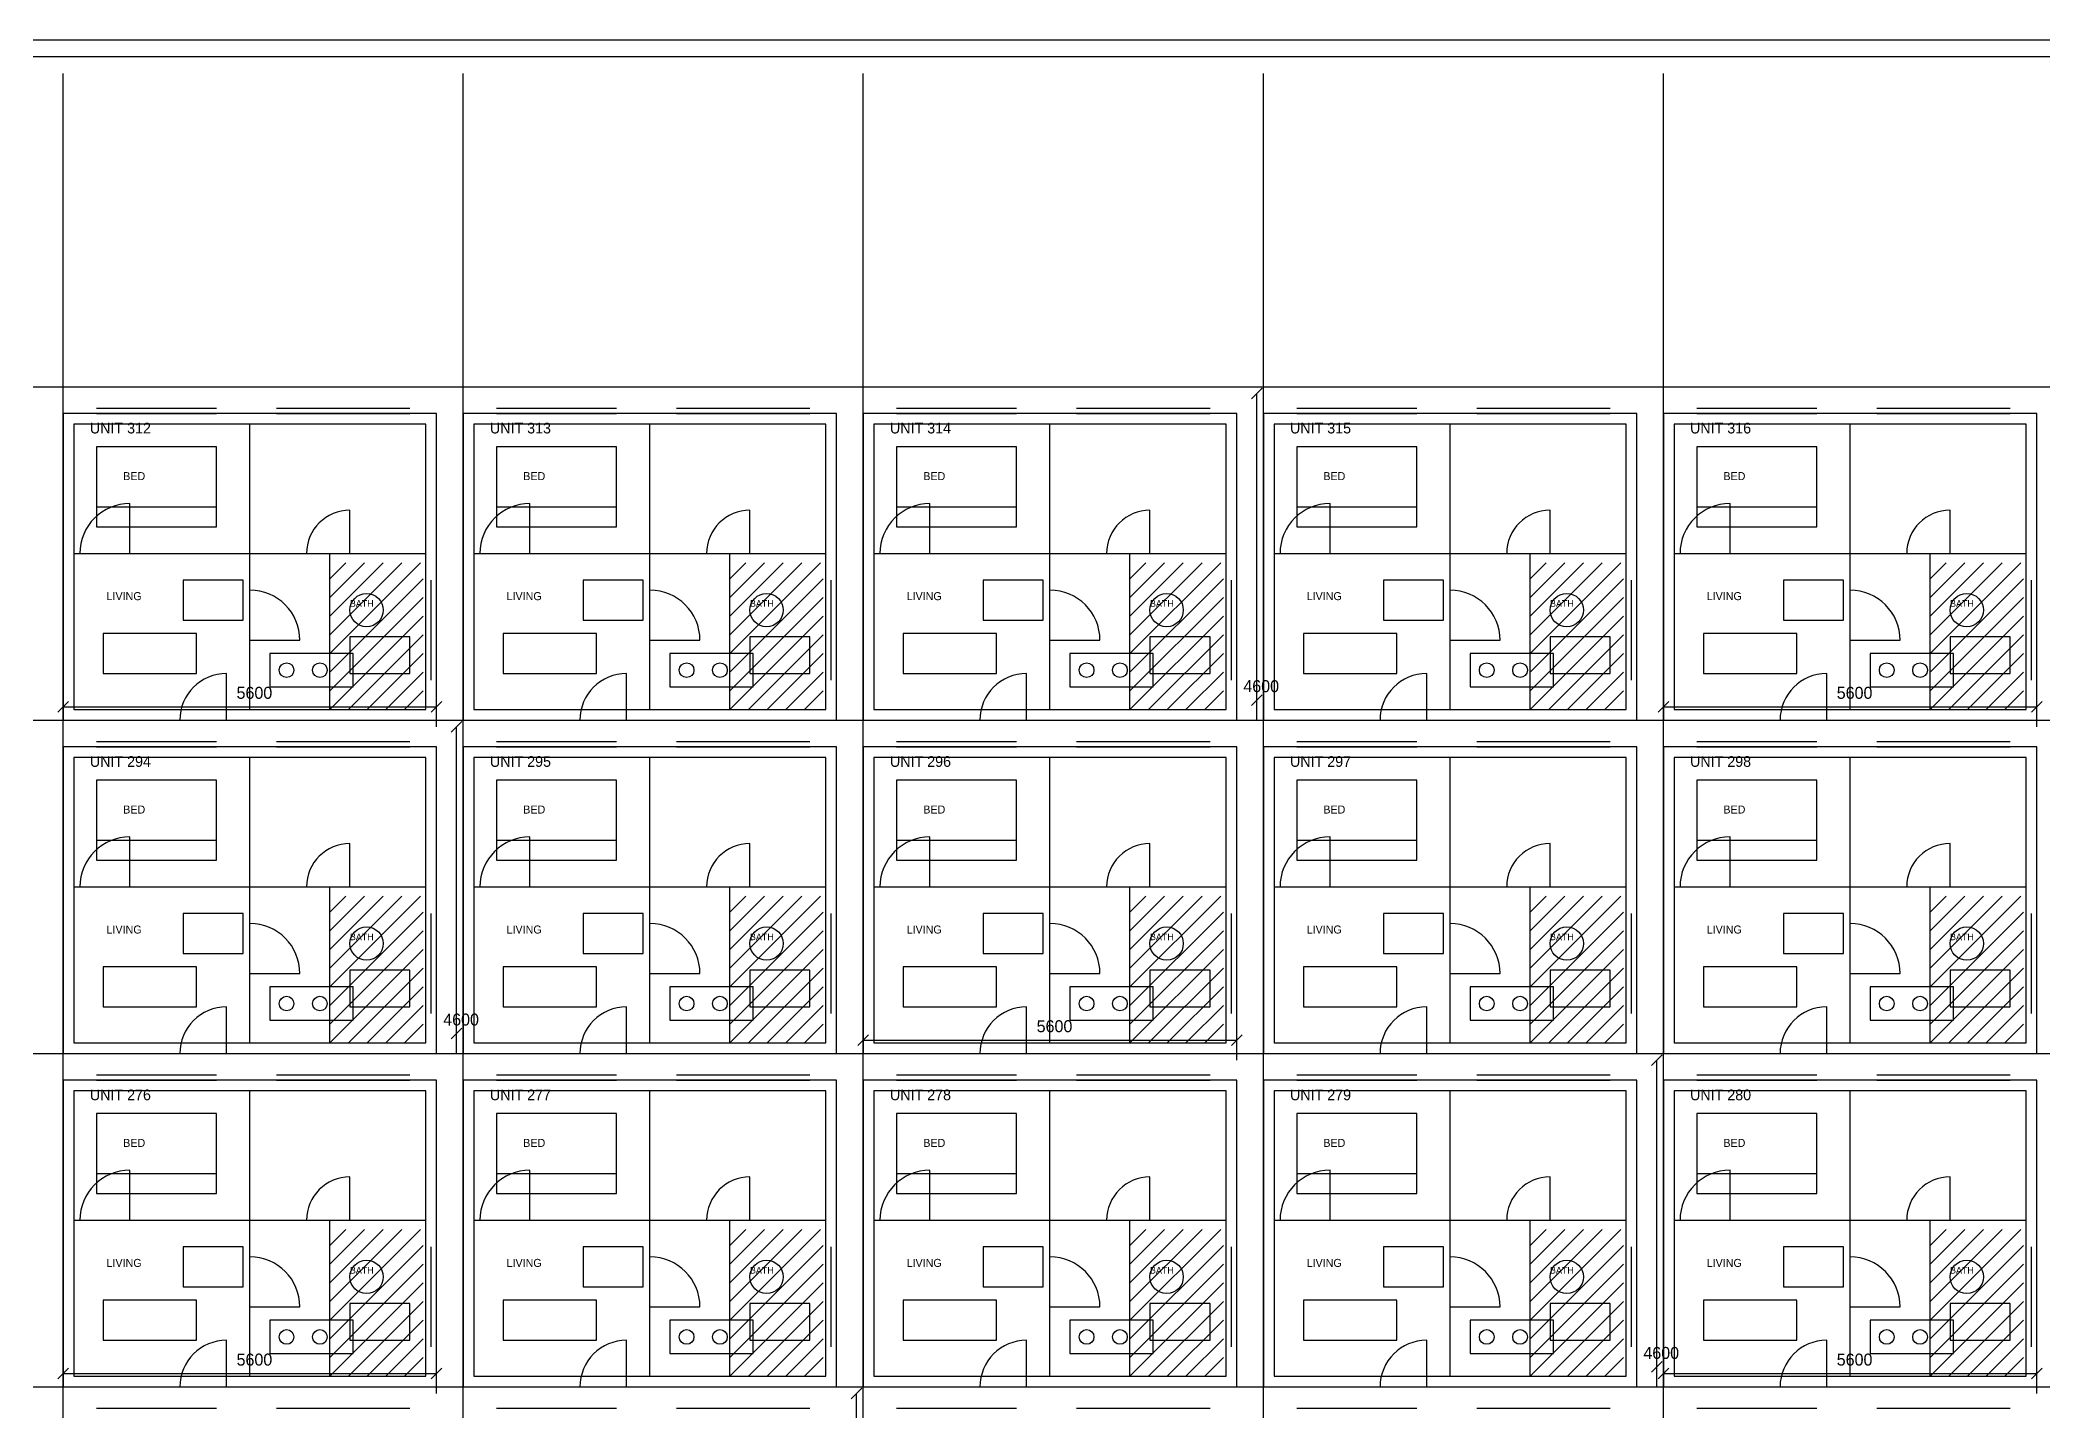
# Model space of a CAD drawing. Header units: millimetres. Extents: x -689 to 114080, y -500 to 99080.
# Drawn here: x 32653 to 62693, y 77640 to 98200 of the extents above; entities that cross this region are included whole.
import ezdxf

# ---------------------------------------------------------------- set-up
doc = ezdxf.new("R2010")
doc.units = ezdxf.units.MM
for name, color, linetype in [('DIMENSIONS', 3, 'CONTINUOUS'), ('DOORS', 2, 'CONTINUOUS'), ('FURNITURE', 5, 'CONTINUOUS'), ('GRID', 8, 'CONTINUOUS'), ('HATCH_SIM', 9, 'CONTINUOUS'), ('TEXT', 6, 'CONTINUOUS'), ('WALLS', 7, 'CONTINUOUS'), ('WINDOWS', 4, 'CONTINUOUS')]:
    doc.layers.add(name, color=color, linetype=linetype)

msp = doc.modelspace()

# ---------------------------------------------------------------- linework, layer by layer
at = {"layer": 'DIMENSIONS'}
for p, q in [((50820, 92820), (50980, 92980)), ((50900, 88300), (50900, 92900)), ((50900, 92600), (50900, 92900)), ((50820, 88220), (50980, 88380)), ((32920, 88120), (33080, 88280)), ((33000, 88200), (38600, 88200)), ((33000, 87900), (33000, 88200)), ((38520, 88120), (38680, 88280)), ((38600, 87900), (38600, 88200)), ((50900, 88000), (50900, 88300)), ((56920, 88120), (57080, 88280)), ((57000, 88200), (62600, 88200)), ((57000, 87900), (57000, 88200)), ((62520, 88120), (62680, 88280)), ((62600, 87900), (62600, 88200)), ((38820, 87820), (38980, 87980)), ((38900, 83300), (38900, 87900)), ((38900, 87600), (38900, 87900)), ((38820, 83220), (38980, 83380)), ((38900, 83000), (38900, 83300)), ((44920, 83120), (45080, 83280)), ((50520, 83120), (50680, 83280)), ((45000, 83200), (50600, 83200)), ((45000, 82900), (45000, 83200)), ((50600, 82900), (50600, 83200)), ((56820, 82820), (56980, 82980)), ((56900, 78300), (56900, 82900)), ((56900, 82600), (56900, 82900)), ((32920, 78120), (33080, 78280)), ((33000, 78200), (38600, 78200)), ((33000, 77900), (33000, 78200)), ((38520, 78120), (38680, 78280)), ((38600, 77900), (38600, 78200)), ((56820, 78220), (56980, 78380)), ((56900, 78000), (56900, 78300)), ((56920, 78120), (57080, 78280)), ((57000, 78200), (62600, 78200)), ((57000, 77900), (57000, 78200)), ((62520, 78120), (62680, 78280)), ((62600, 77900), (62600, 78200)), ((44820, 77820), (44980, 77980)), ((44900, 73300), (44900, 77900)), ((44900, 77600), (44900, 77900))]:
    msp.add_line(p, q, dxfattribs=at)
at = {"layer": 'DOORS'}
for p, q in [((34000, 90500), (34000, 91250)), ((37300, 90500), (37300, 91150)), ((40000, 90500), (40000, 91250)), ((43300, 90500), (43300, 91150)), ((46000, 90500), (46000, 91250)), ((49300, 90500), (49300, 91150)), ((52000, 90500), (52000, 91250)), ((55300, 90500), (55300, 91150)), ((58000, 90500), (58000, 91250)), ((61300, 90500), (61300, 91150)), ((35800, 89200), (36550, 89200)), ((41800, 89200), (42550, 89200)), ((47800, 89200), (48550, 89200)), ((53800, 89200), (54550, 89200)), ((59800, 89200), (60550, 89200)), ((35450, 88000), (35450, 88700)), ((41450, 88000), (41450, 88700)), ((47450, 88000), (47450, 88700)), ((53450, 88000), (53450, 88700)), ((59450, 88000), (59450, 88700)), ((34000, 85500), (34000, 86250)), ((40000, 85500), (40000, 86250)), ((46000, 85500), (46000, 86250)), ((52000, 85500), (52000, 86250)), ((58000, 85500), (58000, 86250)), ((37300, 85500), (37300, 86150)), ((43300, 85500), (43300, 86150)), ((49300, 85500), (49300, 86150)), ((55300, 85500), (55300, 86150)), ((61300, 85500), (61300, 86150)), ((35800, 84200), (36550, 84200)), ((41800, 84200), (42550, 84200)), ((47800, 84200), (48550, 84200)), ((53800, 84200), (54550, 84200)), ((59800, 84200), (60550, 84200)), ((35450, 83000), (35450, 83700)), ((41450, 83000), (41450, 83700)), ((47450, 83000), (47450, 83700)), ((53450, 83000), (53450, 83700)), ((59450, 83000), (59450, 83700)), ((34000, 80500), (34000, 81250)), ((37300, 80500), (37300, 81150)), ((40000, 80500), (40000, 81250)), ((43300, 80500), (43300, 81150)), ((46000, 80500), (46000, 81250)), ((49300, 80500), (49300, 81150)), ((52000, 80500), (52000, 81250)), ((55300, 80500), (55300, 81150)), ((58000, 80500), (58000, 81250)), ((61300, 80500), (61300, 81150)), ((35800, 79200), (36550, 79200)), ((41800, 79200), (42550, 79200)), ((47800, 79200), (48550, 79200)), ((53800, 79200), (54550, 79200)), ((59800, 79200), (60550, 79200)), ((35450, 78000), (35450, 78700)), ((41450, 78000), (41450, 78700)), ((47450, 78000), (47450, 78700)), ((53450, 78000), (53450, 78700)), ((59450, 78000), (59450, 78700))]:
    msp.add_line(p, q, dxfattribs=at)
for centre, radius, start, end in [((34000, 90500), 750, 90, 180), ((37300, 90500), 650, 90, 180), ((40000, 90500), 750, 90, 180), ((43300, 90500), 650, 90, 180), ((46000, 90500), 750, 90, 180), ((49300, 90500), 650, 90, 180), ((52000, 90500), 750, 90, 180), ((55300, 90500), 650, 90, 180), ((58000, 90500), 750, 90, 180), ((61300, 90500), 650, 90, 180), ((35800, 89200), 750, 0, 90), ((41800, 89200), 750, 0, 90), ((47800, 89200), 750, 0, 90), ((53800, 89200), 750, 0, 90), ((59800, 89200), 750, 0, 90), ((35450, 88000), 700, 90, 180), ((41450, 88000), 700, 90, 180), ((47450, 88000), 700, 90, 180), ((53450, 88000), 700, 90, 180), ((59450, 88000), 700, 90, 180), ((34000, 85500), 750, 90, 180), ((40000, 85500), 750, 90, 180), ((46000, 85500), 750, 90, 180), ((52000, 85500), 750, 90, 180), ((58000, 85500), 750, 90, 180), ((37300, 85500), 650, 90, 180), ((43300, 85500), 650, 90, 180), ((49300, 85500), 650, 90, 180), ((55300, 85500), 650, 90, 180), ((61300, 85500), 650, 90, 180), ((35800, 84200), 750, 0, 90), ((41800, 84200), 750, 0, 90), ((47800, 84200), 750, 0, 90), ((53800, 84200), 750, 0, 90), ((59800, 84200), 750, 0, 90), ((35450, 83000), 700, 90, 180), ((41450, 83000), 700, 90, 180), ((47450, 83000), 700, 90, 180), ((53450, 83000), 700, 90, 180), ((59450, 83000), 700, 90, 180), ((34000, 80500), 750, 90, 180), ((37300, 80500), 650, 90, 180), ((40000, 80500), 750, 90, 180), ((43300, 80500), 650, 90, 180), ((46000, 80500), 750, 90, 180), ((49300, 80500), 650, 90, 180), ((52000, 80500), 750, 90, 180), ((55300, 80500), 650, 90, 180), ((58000, 80500), 750, 90, 180), ((61300, 80500), 650, 90, 180), ((35800, 79200), 750, 0, 90), ((41800, 79200), 750, 0, 90), ((47800, 79200), 750, 0, 90), ((53800, 79200), 750, 0, 90), ((59800, 79200), 750, 0, 90), ((35450, 78000), 700, 90, 180), ((41450, 78000), 700, 90, 180), ((47450, 78000), 700, 90, 180), ((53450, 78000), 700, 90, 180), ((59450, 78000), 700, 90, 180)]:
    msp.add_arc(centre, radius, start, end, dxfattribs=at)
at = {"layer": 'FURNITURE'}
for p, q in [((35300, 92100), (33500, 92100)), ((33500, 92100), (33500, 90900)), ((35300, 90900), (35300, 92100)), ((41300, 92100), (39500, 92100)), ((39500, 92100), (39500, 90900)), ((41300, 90900), (41300, 92100)), ((47300, 92100), (45500, 92100)), ((45500, 92100), (45500, 90900)), ((47300, 90900), (47300, 92100)), ((53300, 92100), (51500, 92100)), ((51500, 92100), (51500, 90900)), ((53300, 90900), (53300, 92100)), ((59300, 92100), (57500, 92100)), ((57500, 92100), (57500, 90900)), ((59300, 90900), (59300, 92100)), ((33500, 91200), (35300, 91200)), ((39500, 91200), (41300, 91200)), ((45500, 91200), (47300, 91200)), ((51500, 91200), (53300, 91200)), ((57500, 91200), (59300, 91200)), ((33500, 90900), (35300, 90900)), ((39500, 90900), (41300, 90900)), ((45500, 90900), (47300, 90900)), ((51500, 90900), (53300, 90900)), ((57500, 90900), (59300, 90900)), ((35700, 90100), (34800, 90100)), ((34800, 90100), (34800, 89500)), ((35700, 89500), (35700, 90100)), ((41700, 90100), (40800, 90100)), ((40800, 90100), (40800, 89500)), ((41700, 89500), (41700, 90100)), ((47700, 90100), (46800, 90100)), ((46800, 90100), (46800, 89500)), ((47700, 89500), (47700, 90100)), ((53700, 90100), (52800, 90100)), ((52800, 90100), (52800, 89500)), ((53700, 89500), (53700, 90100)), ((59700, 90100), (58800, 90100)), ((58800, 90100), (58800, 89500)), ((59700, 89500), (59700, 90100)), ((35000, 89300), (33600, 89300)), ((33600, 89300), (33600, 88700)), ((34800, 89500), (35700, 89500)), ((35000, 88700), (35000, 89300)), ((38200, 89250), (37300, 89250)), ((37300, 89250), (37300, 88700)), ((38200, 88700), (38200, 89250)), ((41000, 89300), (39600, 89300)), ((39600, 89300), (39600, 88700)), ((40800, 89500), (41700, 89500)), ((41000, 88700), (41000, 89300)), ((44200, 89250), (43300, 89250)), ((43300, 89250), (43300, 88700)), ((44200, 88700), (44200, 89250)), ((47000, 89300), (45600, 89300)), ((45600, 89300), (45600, 88700)), ((46800, 89500), (47700, 89500)), ((47000, 88700), (47000, 89300)), ((50200, 89250), (49300, 89250)), ((49300, 89250), (49300, 88700)), ((50200, 88700), (50200, 89250)), ((53000, 89300), (51600, 89300)), ((51600, 89300), (51600, 88700)), ((52800, 89500), (53700, 89500)), ((53000, 88700), (53000, 89300)), ((56200, 89250), (55300, 89250)), ((55300, 89250), (55300, 88700)), ((56200, 88700), (56200, 89250)), ((59000, 89300), (57600, 89300)), ((57600, 89300), (57600, 88700)), ((58800, 89500), (59700, 89500)), ((59000, 88700), (59000, 89300)), ((62200, 89250), (61300, 89250)), ((61300, 89250), (61300, 88700)), ((62200, 88700), (62200, 89250)), ((37350, 89000), (36100, 89000)), ((36100, 89000), (36100, 88500)), ((37350, 88500), (37350, 89000)), ((43350, 89000), (42100, 89000)), ((42100, 89000), (42100, 88500)), ((43350, 88500), (43350, 89000)), ((49350, 89000), (48100, 89000)), ((48100, 89000), (48100, 88500)), ((49350, 88500), (49350, 89000)), ((55350, 89000), (54100, 89000)), ((54100, 89000), (54100, 88500)), ((55350, 88500), (55350, 89000)), ((61350, 89000), (60100, 89000)), ((60100, 89000), (60100, 88500)), ((61350, 88500), (61350, 89000)), ((33600, 88700), (35000, 88700)), ((37300, 88700), (38200, 88700)), ((39600, 88700), (41000, 88700)), ((43300, 88700), (44200, 88700)), ((45600, 88700), (47000, 88700)), ((49300, 88700), (50200, 88700)), ((51600, 88700), (53000, 88700)), ((55300, 88700), (56200, 88700)), ((57600, 88700), (59000, 88700)), ((61300, 88700), (62200, 88700)), ((36100, 88500), (37350, 88500)), ((42100, 88500), (43350, 88500)), ((48100, 88500), (49350, 88500)), ((54100, 88500), (55350, 88500)), ((60100, 88500), (61350, 88500)), ((35300, 87100), (33500, 87100)), ((33500, 87100), (33500, 85900)), ((35300, 85900), (35300, 87100)), ((41300, 87100), (39500, 87100)), ((39500, 87100), (39500, 85900)), ((41300, 85900), (41300, 87100)), ((47300, 87100), (45500, 87100)), ((45500, 87100), (45500, 85900)), ((47300, 85900), (47300, 87100)), ((53300, 87100), (51500, 87100)), ((51500, 87100), (51500, 85900)), ((53300, 85900), (53300, 87100)), ((59300, 87100), (57500, 87100)), ((57500, 87100), (57500, 85900)), ((59300, 85900), (59300, 87100)), ((33500, 86200), (35300, 86200)), ((39500, 86200), (41300, 86200)), ((45500, 86200), (47300, 86200)), ((51500, 86200), (53300, 86200)), ((57500, 86200), (59300, 86200)), ((33500, 85900), (35300, 85900)), ((39500, 85900), (41300, 85900)), ((45500, 85900), (47300, 85900)), ((51500, 85900), (53300, 85900)), ((57500, 85900), (59300, 85900)), ((35700, 85100), (34800, 85100)), ((34800, 85100), (34800, 84500)), ((35700, 84500), (35700, 85100)), ((41700, 85100), (40800, 85100)), ((40800, 85100), (40800, 84500)), ((41700, 84500), (41700, 85100)), ((47700, 85100), (46800, 85100)), ((46800, 85100), (46800, 84500)), ((47700, 84500), (47700, 85100)), ((53700, 85100), (52800, 85100)), ((52800, 85100), (52800, 84500)), ((53700, 84500), (53700, 85100)), ((59700, 85100), (58800, 85100)), ((58800, 85100), (58800, 84500)), ((59700, 84500), (59700, 85100)), ((34800, 84500), (35700, 84500)), ((40800, 84500), (41700, 84500)), ((46800, 84500), (47700, 84500)), ((52800, 84500), (53700, 84500)), ((58800, 84500), (59700, 84500)), ((35000, 84300), (33600, 84300)), ((33600, 84300), (33600, 83700)), ((35000, 83700), (35000, 84300)), ((38200, 84250), (37300, 84250)), ((37300, 84250), (37300, 83700)), ((38200, 83700), (38200, 84250)), ((41000, 84300), (39600, 84300)), ((39600, 84300), (39600, 83700)), ((41000, 83700), (41000, 84300)), ((44200, 84250), (43300, 84250)), ((43300, 84250), (43300, 83700)), ((44200, 83700), (44200, 84250)), ((47000, 84300), (45600, 84300)), ((45600, 84300), (45600, 83700)), ((47000, 83700), (47000, 84300)), ((50200, 84250), (49300, 84250)), ((49300, 84250), (49300, 83700)), ((50200, 83700), (50200, 84250)), ((53000, 84300), (51600, 84300)), ((51600, 84300), (51600, 83700)), ((53000, 83700), (53000, 84300)), ((56200, 84250), (55300, 84250)), ((55300, 84250), (55300, 83700)), ((56200, 83700), (56200, 84250)), ((59000, 84300), (57600, 84300)), ((57600, 84300), (57600, 83700)), ((59000, 83700), (59000, 84300)), ((62200, 84250), (61300, 84250)), ((61300, 84250), (61300, 83700)), ((62200, 83700), (62200, 84250)), ((37350, 84000), (36100, 84000)), ((36100, 84000), (36100, 83500)), ((37350, 83500), (37350, 84000)), ((43350, 84000), (42100, 84000)), ((42100, 84000), (42100, 83500)), ((43350, 83500), (43350, 84000)), ((49350, 84000), (48100, 84000)), ((48100, 84000), (48100, 83500)), ((49350, 83500), (49350, 84000)), ((55350, 84000), (54100, 84000)), ((54100, 84000), (54100, 83500)), ((55350, 83500), (55350, 84000)), ((61350, 84000), (60100, 84000)), ((60100, 84000), (60100, 83500)), ((61350, 83500), (61350, 84000)), ((33600, 83700), (35000, 83700)), ((37300, 83700), (38200, 83700)), ((39600, 83700), (41000, 83700)), ((43300, 83700), (44200, 83700)), ((45600, 83700), (47000, 83700)), ((49300, 83700), (50200, 83700)), ((51600, 83700), (53000, 83700)), ((55300, 83700), (56200, 83700)), ((57600, 83700), (59000, 83700)), ((61300, 83700), (62200, 83700)), ((36100, 83500), (37350, 83500)), ((42100, 83500), (43350, 83500)), ((48100, 83500), (49350, 83500)), ((54100, 83500), (55350, 83500)), ((60100, 83500), (61350, 83500)), ((35300, 82100), (33500, 82100)), ((33500, 82100), (33500, 80900)), ((35300, 80900), (35300, 82100)), ((41300, 82100), (39500, 82100)), ((39500, 82100), (39500, 80900)), ((41300, 80900), (41300, 82100)), ((47300, 82100), (45500, 82100)), ((45500, 82100), (45500, 80900)), ((47300, 80900), (47300, 82100)), ((53300, 82100), (51500, 82100)), ((51500, 82100), (51500, 80900)), ((53300, 80900), (53300, 82100)), ((59300, 82100), (57500, 82100)), ((57500, 82100), (57500, 80900)), ((59300, 80900), (59300, 82100)), ((33500, 81200), (35300, 81200)), ((39500, 81200), (41300, 81200)), ((45500, 81200), (47300, 81200)), ((51500, 81200), (53300, 81200)), ((57500, 81200), (59300, 81200)), ((33500, 80900), (35300, 80900)), ((39500, 80900), (41300, 80900)), ((45500, 80900), (47300, 80900)), ((51500, 80900), (53300, 80900)), ((57500, 80900), (59300, 80900)), ((35700, 80100), (34800, 80100)), ((34800, 80100), (34800, 79500)), ((35700, 79500), (35700, 80100)), ((41700, 80100), (40800, 80100)), ((40800, 80100), (40800, 79500)), ((41700, 79500), (41700, 80100)), ((47700, 80100), (46800, 80100)), ((46800, 80100), (46800, 79500)), ((47700, 79500), (47700, 80100)), ((53700, 80100), (52800, 80100)), ((52800, 80100), (52800, 79500)), ((53700, 79500), (53700, 80100)), ((59700, 80100), (58800, 80100)), ((58800, 80100), (58800, 79500)), ((59700, 79500), (59700, 80100)), ((34800, 79500), (35700, 79500)), ((40800, 79500), (41700, 79500)), ((46800, 79500), (47700, 79500)), ((52800, 79500), (53700, 79500)), ((58800, 79500), (59700, 79500)), ((35000, 79300), (33600, 79300)), ((33600, 79300), (33600, 78700)), ((35000, 78700), (35000, 79300)), ((38200, 79250), (37300, 79250)), ((37300, 79250), (37300, 78700)), ((38200, 78700), (38200, 79250)), ((41000, 79300), (39600, 79300)), ((39600, 79300), (39600, 78700)), ((41000, 78700), (41000, 79300)), ((44200, 79250), (43300, 79250)), ((43300, 79250), (43300, 78700)), ((44200, 78700), (44200, 79250)), ((47000, 79300), (45600, 79300)), ((45600, 79300), (45600, 78700)), ((47000, 78700), (47000, 79300)), ((50200, 79250), (49300, 79250)), ((49300, 79250), (49300, 78700)), ((50200, 78700), (50200, 79250)), ((53000, 79300), (51600, 79300)), ((51600, 79300), (51600, 78700)), ((53000, 78700), (53000, 79300)), ((56200, 79250), (55300, 79250)), ((55300, 79250), (55300, 78700)), ((56200, 78700), (56200, 79250)), ((59000, 79300), (57600, 79300)), ((57600, 79300), (57600, 78700)), ((59000, 78700), (59000, 79300)), ((62200, 79250), (61300, 79250)), ((61300, 79250), (61300, 78700)), ((62200, 78700), (62200, 79250)), ((37350, 79000), (36100, 79000)), ((36100, 79000), (36100, 78500)), ((37350, 78500), (37350, 79000)), ((43350, 79000), (42100, 79000)), ((42100, 79000), (42100, 78500)), ((43350, 78500), (43350, 79000)), ((49350, 79000), (48100, 79000)), ((48100, 79000), (48100, 78500)), ((49350, 78500), (49350, 79000)), ((55350, 79000), (54100, 79000)), ((54100, 79000), (54100, 78500)), ((55350, 78500), (55350, 79000)), ((61350, 79000), (60100, 79000)), ((60100, 79000), (60100, 78500)), ((61350, 78500), (61350, 79000)), ((33600, 78700), (35000, 78700)), ((36100, 78500), (37350, 78500)), ((37300, 78700), (38200, 78700)), ((39600, 78700), (41000, 78700)), ((42100, 78500), (43350, 78500)), ((43300, 78700), (44200, 78700)), ((45600, 78700), (47000, 78700)), ((48100, 78500), (49350, 78500)), ((49300, 78700), (50200, 78700)), ((51600, 78700), (53000, 78700)), ((54100, 78500), (55350, 78500)), ((55300, 78700), (56200, 78700)), ((57600, 78700), (59000, 78700)), ((60100, 78500), (61350, 78500)), ((61300, 78700), (62200, 78700))]:
    msp.add_line(p, q, dxfattribs=at)
for centre, radius in [((37550, 89650), 250), ((43550, 89650), 250), ((49550, 89650), 250), ((55550, 89650), 250), ((61550, 89650), 250), ((36350, 88750), 110), ((36850, 88750), 110), ((42350, 88750), 110), ((42850, 88750), 110), ((48350, 88750), 110), ((48850, 88750), 110), ((54350, 88750), 110), ((54850, 88750), 110), ((60350, 88750), 110), ((60850, 88750), 110), ((37550, 84650), 250), ((43550, 84650), 250), ((49550, 84650), 250), ((55550, 84650), 250), ((61550, 84650), 250), ((36350, 83750), 110), ((36850, 83750), 110), ((42350, 83750), 110), ((42850, 83750), 110), ((48350, 83750), 110), ((48850, 83750), 110), ((54350, 83750), 110), ((54850, 83750), 110), ((60350, 83750), 110), ((60850, 83750), 110), ((37550, 79650), 250), ((43550, 79650), 250), ((49550, 79650), 250), ((55550, 79650), 250), ((61550, 79650), 250), ((36350, 78750), 110), ((36850, 78750), 110), ((42350, 78750), 110), ((42850, 78750), 110), ((48350, 78750), 110), ((48850, 78750), 110), ((54350, 78750), 110), ((54850, 78750), 110), ((60350, 78750), 110), ((60850, 78750), 110)]:
    msp.add_circle(centre, radius, dxfattribs=at)
at = {"layer": 'GRID'}
for p, q in [((33000, 500), (33000, 97700)), ((39000, 500), (39000, 97700)), ((45000, 500), (45000, 97700)), ((51000, 500), (51000, 97700)), ((57000, 500), (57000, 97700)), ((500, 93000), (113500, 93000)), ((500, 88000), (113500, 88000)), ((500, 83000), (113500, 83000)), ((500, 78000), (113500, 78000))]:
    msp.add_line(p, q, dxfattribs=at)
at = {"layer": 'HATCH_SIM'}
for p, q in [((37000, 90120), (37240, 90360)), ((37000, 89840), (37520, 90360)), ((37000, 89560), (37800, 90360)), ((37000, 89280), (38080, 90360)), ((37000, 89000), (38360, 90360)), ((37000, 88720), (38400, 90120)), ((43000, 90120), (43240, 90360)), ((43000, 89840), (43520, 90360)), ((43000, 89560), (43800, 90360)), ((43000, 89280), (44080, 90360)), ((43000, 89000), (44360, 90360)), ((43000, 88720), (44400, 90120)), ((49000, 90120), (49240, 90360)), ((49000, 89840), (49520, 90360)), ((49000, 89560), (49800, 90360)), ((49000, 89280), (50080, 90360)), ((49000, 89000), (50360, 90360)), ((49000, 88720), (50400, 90120)), ((55000, 90120), (55240, 90360)), ((55000, 89840), (55520, 90360)), ((55000, 89560), (55800, 90360)), ((55000, 89280), (56080, 90360)), ((55000, 89000), (56360, 90360)), ((55000, 88720), (56400, 90120)), ((61000, 90120), (61240, 90360)), ((61000, 89840), (61520, 90360)), ((61000, 89560), (61800, 90360)), ((61000, 89280), (62080, 90360)), ((61000, 89000), (62360, 90360)), ((61000, 88720), (62400, 90120)), ((37000, 88440), (38400, 89840)), ((43000, 88440), (44400, 89840)), ((49000, 88440), (50400, 89840)), ((55000, 88440), (56400, 89840)), ((61000, 88440), (62400, 89840)), ((37000, 88160), (38400, 89560)), ((43000, 88160), (44400, 89560)), ((49000, 88160), (50400, 89560)), ((55000, 88160), (56400, 89560)), ((61000, 88160), (62400, 89560)), ((37280, 88160), (38400, 89280)), ((43280, 88160), (44400, 89280)), ((49280, 88160), (50400, 89280)), ((55280, 88160), (56400, 89280)), ((61280, 88160), (62400, 89280)), ((37560, 88160), (38400, 89000)), ((43560, 88160), (44400, 89000)), ((49560, 88160), (50400, 89000)), ((55560, 88160), (56400, 89000)), ((61560, 88160), (62400, 89000)), ((37840, 88160), (38400, 88720)), ((43840, 88160), (44400, 88720)), ((49840, 88160), (50400, 88720)), ((55840, 88160), (56400, 88720)), ((61840, 88160), (62400, 88720)), ((38120, 88160), (38400, 88440)), ((44120, 88160), (44400, 88440)), ((50120, 88160), (50400, 88440)), ((56120, 88160), (56400, 88440)), ((62120, 88160), (62400, 88440)), ((38400, 88160), (38400, 88160)), ((44400, 88160), (44400, 88160)), ((50400, 88160), (50400, 88160)), ((56400, 88160), (56400, 88160)), ((62400, 88160), (62400, 88160)), ((37000, 85120), (37240, 85360)), ((37000, 84840), (37520, 85360)), ((37000, 84560), (37800, 85360)), ((37000, 84280), (38080, 85360)), ((37000, 84000), (38360, 85360)), ((43000, 85120), (43240, 85360)), ((43000, 84840), (43520, 85360)), ((43000, 84560), (43800, 85360)), ((43000, 84280), (44080, 85360)), ((43000, 84000), (44360, 85360)), ((49000, 85120), (49240, 85360)), ((49000, 84840), (49520, 85360)), ((49000, 84560), (49800, 85360)), ((49000, 84280), (50080, 85360)), ((49000, 84000), (50360, 85360)), ((55000, 85120), (55240, 85360)), ((55000, 84840), (55520, 85360)), ((55000, 84560), (55800, 85360)), ((55000, 84280), (56080, 85360)), ((55000, 84000), (56360, 85360)), ((61000, 85120), (61240, 85360)), ((61000, 84840), (61520, 85360)), ((61000, 84560), (61800, 85360)), ((61000, 84280), (62080, 85360)), ((61000, 84000), (62360, 85360)), ((37000, 83720), (38400, 85120)), ((43000, 83720), (44400, 85120)), ((49000, 83720), (50400, 85120)), ((55000, 83720), (56400, 85120)), ((61000, 83720), (62400, 85120)), ((37000, 83440), (38400, 84840)), ((43000, 83440), (44400, 84840)), ((49000, 83440), (50400, 84840)), ((55000, 83440), (56400, 84840)), ((61000, 83440), (62400, 84840)), ((37000, 83160), (38400, 84560)), ((43000, 83160), (44400, 84560)), ((49000, 83160), (50400, 84560)), ((55000, 83160), (56400, 84560)), ((61000, 83160), (62400, 84560)), ((37280, 83160), (38400, 84280)), ((43280, 83160), (44400, 84280)), ((49280, 83160), (50400, 84280)), ((55280, 83160), (56400, 84280)), ((61280, 83160), (62400, 84280)), ((37560, 83160), (38400, 84000)), ((43560, 83160), (44400, 84000)), ((49560, 83160), (50400, 84000)), ((55560, 83160), (56400, 84000)), ((61560, 83160), (62400, 84000)), ((37840, 83160), (38400, 83720)), ((43840, 83160), (44400, 83720)), ((49840, 83160), (50400, 83720)), ((55840, 83160), (56400, 83720)), ((61840, 83160), (62400, 83720)), ((38120, 83160), (38400, 83440)), ((44120, 83160), (44400, 83440)), ((50120, 83160), (50400, 83440)), ((56120, 83160), (56400, 83440)), ((62120, 83160), (62400, 83440)), ((38400, 83160), (38400, 83160)), ((44400, 83160), (44400, 83160)), ((50400, 83160), (50400, 83160)), ((56400, 83160), (56400, 83160)), ((62400, 83160), (62400, 83160)), ((37000, 80120), (37240, 80360)), ((37000, 79840), (37520, 80360)), ((37000, 79560), (37800, 80360)), ((37000, 79280), (38080, 80360)), ((37000, 79000), (38360, 80360)), ((43000, 80120), (43240, 80360)), ((43000, 79840), (43520, 80360)), ((43000, 79560), (43800, 80360)), ((43000, 79280), (44080, 80360)), ((43000, 79000), (44360, 80360)), ((49000, 80120), (49240, 80360)), ((49000, 79840), (49520, 80360)), ((49000, 79560), (49800, 80360)), ((49000, 79280), (50080, 80360)), ((49000, 79000), (50360, 80360)), ((55000, 80120), (55240, 80360)), ((55000, 79840), (55520, 80360)), ((55000, 79560), (55800, 80360)), ((55000, 79280), (56080, 80360)), ((55000, 79000), (56360, 80360)), ((61000, 80120), (61240, 80360)), ((61000, 79840), (61520, 80360)), ((61000, 79560), (61800, 80360)), ((61000, 79280), (62080, 80360)), ((61000, 79000), (62360, 80360)), ((37000, 78720), (38400, 80120)), ((43000, 78720), (44400, 80120)), ((49000, 78720), (50400, 80120)), ((55000, 78720), (56400, 80120)), ((61000, 78720), (62400, 80120)), ((37000, 78440), (38400, 79840)), ((43000, 78440), (44400, 79840)), ((49000, 78440), (50400, 79840)), ((55000, 78440), (56400, 79840)), ((61000, 78440), (62400, 79840)), ((37000, 78160), (38400, 79560)), ((43000, 78160), (44400, 79560)), ((49000, 78160), (50400, 79560)), ((55000, 78160), (56400, 79560)), ((61000, 78160), (62400, 79560)), ((37280, 78160), (38400, 79280)), ((43280, 78160), (44400, 79280)), ((49280, 78160), (50400, 79280)), ((55280, 78160), (56400, 79280)), ((61280, 78160), (62400, 79280)), ((37560, 78160), (38400, 79000)), ((37840, 78160), (38400, 78720)), ((43560, 78160), (44400, 79000)), ((43840, 78160), (44400, 78720)), ((49560, 78160), (50400, 79000)), ((49840, 78160), (50400, 78720)), ((55560, 78160), (56400, 79000)), ((55840, 78160), (56400, 78720)), ((61560, 78160), (62400, 79000)), ((61840, 78160), (62400, 78720)), ((38120, 78160), (38400, 78440)), ((44120, 78160), (44400, 78440)), ((50120, 78160), (50400, 78440)), ((56120, 78160), (56400, 78440)), ((62120, 78160), (62400, 78440)), ((38400, 78160), (38400, 78160)), ((44400, 78160), (44400, 78160)), ((50400, 78160), (50400, 78160)), ((56400, 78160), (56400, 78160)), ((62400, 78160), (62400, 78160))]:
    msp.add_line(p, q, dxfattribs=at)
at = {"layer": 'WALLS'}
for p, q in [((114000, 98200), (0, 98200)), ((113750, 97950), (250, 97950)), ((38600, 92600), (33000, 92600)), ((33000, 92600), (33000, 88000)), ((38600, 88000), (38600, 92600)), ((44600, 92600), (39000, 92600)), ((39000, 92600), (39000, 88000)), ((44600, 88000), (44600, 92600)), ((50600, 92600), (45000, 92600)), ((45000, 92600), (45000, 88000)), ((50600, 88000), (50600, 92600)), ((56600, 92600), (51000, 92600)), ((51000, 92600), (51000, 88000)), ((56600, 88000), (56600, 92600)), ((62600, 92600), (57000, 92600)), ((57000, 92600), (57000, 88000)), ((62600, 88000), (62600, 92600)), ((38440, 92440), (33160, 92440)), ((33160, 92440), (33160, 88160)), ((35800, 88160), (35800, 92440)), ((38440, 88160), (38440, 92440)), ((44440, 92440), (39160, 92440)), ((39160, 92440), (39160, 88160)), ((41800, 88160), (41800, 92440)), ((44440, 88160), (44440, 92440)), ((50440, 92440), (45160, 92440)), ((45160, 92440), (45160, 88160)), ((47800, 88160), (47800, 92440)), ((50440, 88160), (50440, 92440)), ((56440, 92440), (51160, 92440)), ((51160, 92440), (51160, 88160)), ((53800, 88160), (53800, 92440)), ((56440, 88160), (56440, 92440)), ((62440, 92440), (57160, 92440)), ((57160, 92440), (57160, 88160)), ((59800, 88160), (59800, 92440)), ((62440, 88160), (62440, 92440)), ((33160, 90500), (38440, 90500)), ((37000, 88160), (37000, 90500)), ((39160, 90500), (44440, 90500)), ((43000, 88160), (43000, 90500)), ((45160, 90500), (50440, 90500)), ((49000, 88160), (49000, 90500)), ((51160, 90500), (56440, 90500)), ((55000, 88160), (55000, 90500)), ((57160, 90500), (62440, 90500)), ((61000, 88160), (61000, 90500)), ((33160, 88160), (38440, 88160)), ((39160, 88160), (44440, 88160)), ((45160, 88160), (50440, 88160)), ((51160, 88160), (56440, 88160)), ((57160, 88160), (62440, 88160)), ((33000, 88000), (38600, 88000)), ((39000, 88000), (44600, 88000)), ((45000, 88000), (50600, 88000)), ((51000, 88000), (56600, 88000)), ((57000, 88000), (62600, 88000)), ((38600, 87600), (33000, 87600)), ((33000, 87600), (33000, 83000)), ((38440, 87440), (33160, 87440)), ((33160, 87440), (33160, 83160)), ((35800, 83160), (35800, 87440)), ((38440, 83160), (38440, 87440)), ((38600, 83000), (38600, 87600)), ((44600, 87600), (39000, 87600)), ((39000, 87600), (39000, 83000)), ((44440, 87440), (39160, 87440)), ((39160, 87440), (39160, 83160)), ((41800, 83160), (41800, 87440)), ((44440, 83160), (44440, 87440)), ((44600, 83000), (44600, 87600)), ((50600, 87600), (45000, 87600)), ((45000, 87600), (45000, 83000)), ((50440, 87440), (45160, 87440)), ((45160, 87440), (45160, 83160)), ((47800, 83160), (47800, 87440)), ((50440, 83160), (50440, 87440)), ((50600, 83000), (50600, 87600)), ((56600, 87600), (51000, 87600)), ((51000, 87600), (51000, 83000)), ((56440, 87440), (51160, 87440)), ((51160, 87440), (51160, 83160)), ((53800, 83160), (53800, 87440)), ((56440, 83160), (56440, 87440)), ((56600, 83000), (56600, 87600)), ((62600, 87600), (57000, 87600)), ((57000, 87600), (57000, 83000)), ((62440, 87440), (57160, 87440)), ((57160, 87440), (57160, 83160)), ((59800, 83160), (59800, 87440)), ((62440, 83160), (62440, 87440)), ((62600, 83000), (62600, 87600)), ((33160, 85500), (38440, 85500)), ((37000, 83160), (37000, 85500)), ((39160, 85500), (44440, 85500)), ((43000, 83160), (43000, 85500)), ((45160, 85500), (50440, 85500)), ((49000, 83160), (49000, 85500)), ((51160, 85500), (56440, 85500)), ((55000, 83160), (55000, 85500)), ((57160, 85500), (62440, 85500)), ((61000, 83160), (61000, 85500)), ((33000, 83000), (38600, 83000)), ((33160, 83160), (38440, 83160)), ((39000, 83000), (44600, 83000)), ((39160, 83160), (44440, 83160)), ((45000, 83000), (50600, 83000)), ((45160, 83160), (50440, 83160)), ((51000, 83000), (56600, 83000)), ((51160, 83160), (56440, 83160)), ((57000, 83000), (62600, 83000)), ((57160, 83160), (62440, 83160)), ((38600, 82600), (33000, 82600)), ((33000, 82600), (33000, 78000)), ((38440, 82440), (33160, 82440)), ((33160, 82440), (33160, 78160)), ((35800, 78160), (35800, 82440)), ((38440, 78160), (38440, 82440)), ((38600, 78000), (38600, 82600)), ((44600, 82600), (39000, 82600)), ((39000, 82600), (39000, 78000)), ((44440, 82440), (39160, 82440)), ((39160, 82440), (39160, 78160)), ((41800, 78160), (41800, 82440)), ((44440, 78160), (44440, 82440)), ((44600, 78000), (44600, 82600)), ((50600, 82600), (45000, 82600)), ((45000, 82600), (45000, 78000)), ((50440, 82440), (45160, 82440)), ((45160, 82440), (45160, 78160)), ((47800, 78160), (47800, 82440)), ((50440, 78160), (50440, 82440)), ((50600, 78000), (50600, 82600)), ((56600, 82600), (51000, 82600)), ((51000, 82600), (51000, 78000)), ((56440, 82440), (51160, 82440)), ((51160, 82440), (51160, 78160)), ((53800, 78160), (53800, 82440)), ((56440, 78160), (56440, 82440)), ((56600, 78000), (56600, 82600)), ((62600, 82600), (57000, 82600)), ((57000, 82600), (57000, 78000)), ((62440, 82440), (57160, 82440)), ((57160, 82440), (57160, 78160)), ((59800, 78160), (59800, 82440)), ((62440, 78160), (62440, 82440)), ((62600, 78000), (62600, 82600)), ((33160, 80500), (38440, 80500)), ((37000, 78160), (37000, 80500)), ((39160, 80500), (44440, 80500)), ((43000, 78160), (43000, 80500)), ((45160, 80500), (50440, 80500)), ((49000, 78160), (49000, 80500)), ((51160, 80500), (56440, 80500)), ((55000, 78160), (55000, 80500)), ((57160, 80500), (62440, 80500)), ((61000, 78160), (61000, 80500)), ((33160, 78160), (38440, 78160)), ((39160, 78160), (44440, 78160)), ((45160, 78160), (50440, 78160)), ((51160, 78160), (56440, 78160)), ((57160, 78160), (62440, 78160)), ((33000, 78000), (38600, 78000)), ((39000, 78000), (44600, 78000)), ((45000, 78000), (50600, 78000)), ((51000, 78000), (56600, 78000)), ((57000, 78000), (62600, 78000))]:
    msp.add_line(p, q, dxfattribs=at)
at = {"layer": 'WINDOWS'}
for p, q in [((33500, 92680), (35300, 92680)), ((33500, 92600), (35300, 92600)), ((36200, 92680), (38200, 92680)), ((36200, 92600), (38200, 92600)), ((39500, 92680), (41300, 92680)), ((39500, 92600), (41300, 92600)), ((42200, 92680), (44200, 92680)), ((42200, 92600), (44200, 92600)), ((45500, 92680), (47300, 92680)), ((45500, 92600), (47300, 92600)), ((48200, 92680), (50200, 92680)), ((48200, 92600), (50200, 92600)), ((51500, 92680), (53300, 92680)), ((51500, 92600), (53300, 92600)), ((54200, 92680), (56200, 92680)), ((54200, 92600), (56200, 92600)), ((57500, 92680), (59300, 92680)), ((57500, 92600), (59300, 92600)), ((60200, 92680), (62200, 92680)), ((60200, 92600), (62200, 92600)), ((38520, 88600), (38520, 90100)), ((38600, 88600), (38600, 90100)), ((44520, 88600), (44520, 90100)), ((44600, 88600), (44600, 90100)), ((50520, 88600), (50520, 90100)), ((50600, 88600), (50600, 90100)), ((56520, 88600), (56520, 90100)), ((56600, 88600), (56600, 90100)), ((62520, 88600), (62520, 90100)), ((62600, 88600), (62600, 90100)), ((33500, 87680), (35300, 87680)), ((33500, 87600), (35300, 87600)), ((36200, 87680), (38200, 87680)), ((36200, 87600), (38200, 87600)), ((39500, 87680), (41300, 87680)), ((39500, 87600), (41300, 87600)), ((42200, 87680), (44200, 87680)), ((42200, 87600), (44200, 87600)), ((45500, 87680), (47300, 87680)), ((45500, 87600), (47300, 87600)), ((48200, 87680), (50200, 87680)), ((48200, 87600), (50200, 87600)), ((51500, 87680), (53300, 87680)), ((51500, 87600), (53300, 87600)), ((54200, 87680), (56200, 87680)), ((54200, 87600), (56200, 87600)), ((57500, 87680), (59300, 87680)), ((57500, 87600), (59300, 87600)), ((60200, 87680), (62200, 87680)), ((60200, 87600), (62200, 87600)), ((38520, 83600), (38520, 85100)), ((38600, 83600), (38600, 85100)), ((44520, 83600), (44520, 85100)), ((44600, 83600), (44600, 85100)), ((50520, 83600), (50520, 85100)), ((50600, 83600), (50600, 85100)), ((56520, 83600), (56520, 85100)), ((56600, 83600), (56600, 85100)), ((62520, 83600), (62520, 85100)), ((62600, 83600), (62600, 85100)), ((33500, 82680), (35300, 82680)), ((36200, 82680), (38200, 82680)), ((39500, 82680), (41300, 82680)), ((42200, 82680), (44200, 82680)), ((45500, 82680), (47300, 82680)), ((48200, 82680), (50200, 82680)), ((51500, 82680), (53300, 82680)), ((54200, 82680), (56200, 82680)), ((57500, 82680), (59300, 82680)), ((60200, 82680), (62200, 82680)), ((33500, 82600), (35300, 82600)), ((36200, 82600), (38200, 82600)), ((39500, 82600), (41300, 82600)), ((42200, 82600), (44200, 82600)), ((45500, 82600), (47300, 82600)), ((48200, 82600), (50200, 82600)), ((51500, 82600), (53300, 82600)), ((54200, 82600), (56200, 82600)), ((57500, 82600), (59300, 82600)), ((60200, 82600), (62200, 82600)), ((38520, 78600), (38520, 80100)), ((38600, 78600), (38600, 80100)), ((44520, 78600), (44520, 80100)), ((44600, 78600), (44600, 80100)), ((50520, 78600), (50520, 80100)), ((50600, 78600), (50600, 80100)), ((56520, 78600), (56520, 80100)), ((56600, 78600), (56600, 80100)), ((62520, 78600), (62520, 80100)), ((62600, 78600), (62600, 80100)), ((33500, 77680), (35300, 77680)), ((36200, 77680), (38200, 77680)), ((39500, 77680), (41300, 77680)), ((42200, 77680), (44200, 77680)), ((45500, 77680), (47300, 77680)), ((48200, 77680), (50200, 77680)), ((51500, 77680), (53300, 77680)), ((54200, 77680), (56200, 77680)), ((57500, 77680), (59300, 77680)), ((60200, 77680), (62200, 77680))]:
    msp.add_line(p, q, dxfattribs=at)

# ---------------------------------------------------------------- texts
at = {"layer": 'DIMENSIONS'}
for s, p in [('5600', (35600, 88320)), ('4600', (50700, 88420)), ('5600', (59600, 88320)), ('4600', (38700, 83420)), ('5600', (47600, 83320)), ('5600', (35600, 78320)), ('4600', (56700, 78420)), ('5600', (59600, 78320))]:
    msp.add_text(s, height=180, dxfattribs=at).set_placement(p)
at = {"layer": 'TEXT'}
for s, height, p in [('UNIT 312', 160, (33400, 92300)), ('UNIT 313', 160, (39400, 92300)), ('UNIT 314', 160, (45400, 92300)), ('UNIT 315', 160, (51400, 92300)), ('UNIT 316', 160, (57400, 92300)), ('BED', 120, (33900, 91600)), ('BED', 120, (39900, 91600)), ('BED', 120, (45900, 91600)), ('BED', 120, (51900, 91600)), ('BED', 120, (57900, 91600)), ('LIVING', 120, (33650, 89800)), ('LIVING', 120, (39650, 89800)), ('LIVING', 120, (45650, 89800)), ('LIVING', 120, (51650, 89800)), ('LIVING', 120, (57650, 89800)), ('BATH', 100, (37300, 89700)), ('BATH', 100, (43300, 89700)), ('BATH', 100, (49300, 89700)), ('BATH', 100, (55300, 89700)), ('BATH', 100, (61300, 89700)), ('UNIT 294', 160, (33400, 87300)), ('UNIT 295', 160, (39400, 87300)), ('UNIT 296', 160, (45400, 87300)), ('UNIT 297', 160, (51400, 87300)), ('UNIT 298', 160, (57400, 87300)), ('BED', 120, (33900, 86600)), ('BED', 120, (39900, 86600)), ('BED', 120, (45900, 86600)), ('BED', 120, (51900, 86600)), ('BED', 120, (57900, 86600)), ('LIVING', 120, (33650, 84800)), ('BATH', 100, (37300, 84700)), ('LIVING', 120, (39650, 84800)), ('BATH', 100, (43300, 84700)), ('LIVING', 120, (45650, 84800)), ('BATH', 100, (49300, 84700)), ('LIVING', 120, (51650, 84800)), ('BATH', 100, (55300, 84700)), ('LIVING', 120, (57650, 84800)), ('BATH', 100, (61300, 84700)), ('UNIT 276', 160, (33400, 82300)), ('UNIT 277', 160, (39400, 82300)), ('UNIT 278', 160, (45400, 82300)), ('UNIT 279', 160, (51400, 82300)), ('UNIT 280', 160, (57400, 82300)), ('BED', 120, (33900, 81600)), ('BED', 120, (39900, 81600)), ('BED', 120, (45900, 81600)), ('BED', 120, (51900, 81600)), ('BED', 120, (57900, 81600)), ('LIVING', 120, (33650, 79800)), ('LIVING', 120, (39650, 79800)), ('LIVING', 120, (45650, 79800)), ('LIVING', 120, (51650, 79800)), ('LIVING', 120, (57650, 79800)), ('BATH', 100, (37300, 79700)), ('BATH', 100, (43300, 79700)), ('BATH', 100, (49300, 79700)), ('BATH', 100, (55300, 79700)), ('BATH', 100, (61300, 79700))]:
    msp.add_text(s, height=height, dxfattribs=at).set_placement(p)

doc.saveas('drawing.dxf')
